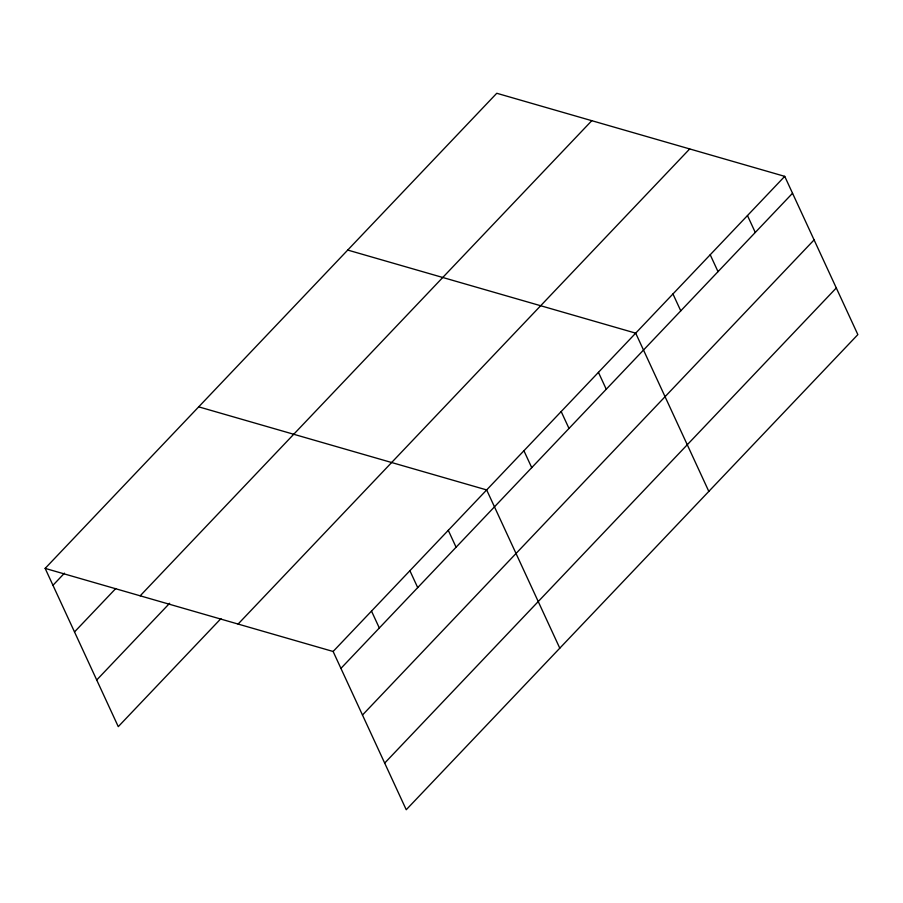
<?xml version="1.0" encoding="UTF-8"?>
<svg xmlns="http://www.w3.org/2000/svg" width="903" height="903" viewBox="0 0 903 903"><rect width="100%" height="100%" fill="white"/><g stroke="black" fill="none" stroke-linecap="round" stroke-linejoin="round"><path stroke-width="1.35" d="M45.15 568.393L496.763 93.269L784.73 176.356L857.85 334.607L406.237 809.731L333.117 651.481L45.15 568.393L118.27 726.644L220.953 618.611M52.961 585.291L64.474 573.168M74.509 631.931L115.776 588.519M140.179 595.811L591.792 120.686M96.723 679.993L169.651 603.26M238.087 624.063L689.7 148.939M333.117 651.481L784.73 176.356M340.928 668.378L792.541 193.253M362.475 715.029L814.088 239.905M384.689 763.08L836.291 287.967M347.723 250.063L635.701 333.151L708.821 491.401M198.694 406.847L486.661 489.934L559.792 648.196M747.47 215.557L755.28 232.455M710.21 254.748L718.02 271.656M672.949 293.949L680.76 310.846M598.441 372.341L606.252 389.249M561.181 411.542L568.992 428.44M523.921 450.744L531.732 467.641M448.283 530.321L456.083 547.218M409.894 570.707L417.705 587.605M371.505 611.094L379.316 627.991"/></g></svg>
